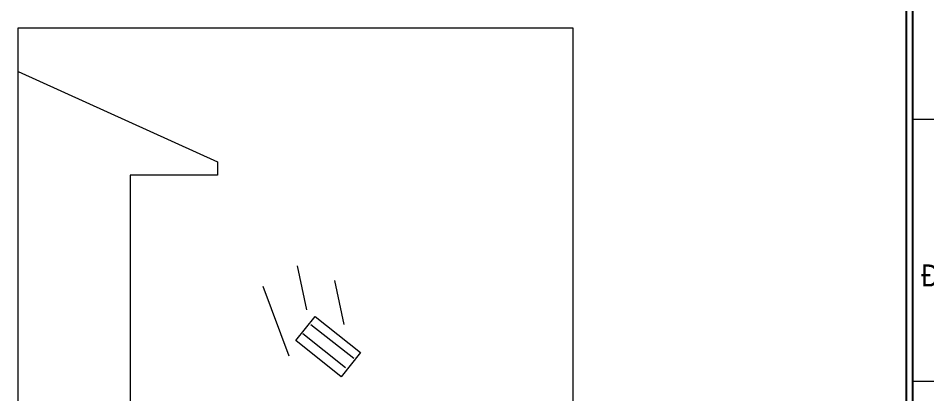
# Model space of a CAD drawing. Header units: millimetres. Extents: x -346728 to 1320345, y -537202 to -385966.
# Drawn here: x 696914 to 710657, y -494236 to -488562 of the extents above; entities that cross this region are included whole.
import ezdxf
from ezdxf.enums import TextEntityAlignment as Align

# ---------------------------------------------------------------- set-up
doc = ezdxf.new("R2010")
doc.units = ezdxf.units.MM
doc.header["$LTSCALE"] = 100
for name, color, linetype, lineweight in [('Chu text vini xxxxxxxxxxxxxxxxxxxxxxxxxxxxxxxxx', 7, 'Continuous', 15), ('DIM', 5, 'Continuous', 20), ('THAY', 155, 'Continuous', 20)]:
    doc.layers.add(name, color=color, linetype=linetype, lineweight=lineweight)
doc.styles.add('KT-ND-.SHX', font='Arial_1.ttf', dxfattribs={"width": 0.8})

# ---------------------------------------------------------------- blocks, each defined once
blk = doc.blocks.new('LVL-KHUNGTEN')
at = {"color": 1}
blk.add_line((111604, 41093), (111604, 62), dxfattribs=at)
blk.add_lwpolyline([(111534, 41093), (119124, 41093), (119124, 62), (111534, 62)], close=True, dxfattribs=at)
at = {"layer": 'DIM'}
for p, q in [((111604, 33988), (119051, 33988)), ((111604, 31031), (119051, 31031))]:
    blk.add_line(p, q, dxfattribs=at)
at = {"layer": 'Chu text vini xxxxxxxxxxxxxxxxxxxxxxxxxxxxxxxxx', "style": 'KT-ND-.SHX', "width": 0.8}
blk.add_text('ĐỊA ĐIỂM/ LOCATION: ', height=248.79, rotation=360, dxfattribs=at).set_placement((113184, 32235), align=Align.MIDDLE)

msp = doc.modelspace()

# ---------------------------------------------------------------- linework, layer by layer
at = {"layer": 'THAY', "color": 3}
for p, q in [((696913.9, -500697.6, -881.1), (696913.9, -488707.9, -881.1)), ((696913.9, -488707.9, -881.1), (705300.9, -488707.9, -881.1)), ((705300.9, -488707.9, -881.1), (705300.9, -500697.6, -881.1))]:
    msp.add_line(p, q, dxfattribs=at)
at = {"layer": 'THAY', "color": 4}
for p, q in [((696913.9, -489367.5, -881.1), (699930.5, -490733.1, -881.1)), ((699930.5, -490733.1, -881.1), (699930.5, -490930.8, -881.1)), ((699930.5, -490930.8, -881.1), (698605.9, -490930.8, -881.1)), ((698605.9, -490930.8, -881.1), (698605.9, -500697.6, -881.1)), ((701114.5, -493432.4, -881.1), (701407.4, -493066.6, -881.1)), ((701407.4, -493066.6, -881.1), (702089.5, -493612.8, -881.1)), ((701796.5, -493978.6, -881.1), (701114.5, -493432.4, -881.1)), ((702089.5, -493612.8, -881.1), (701796.5, -493978.6, -881.1))]:
    msp.add_line(p, q, dxfattribs=at)
at = {"layer": 'THAY'}
for p, q in [((701278.6, -492968, -881.1), (701140.8, -492302.8, -881.1)), ((701842.2, -493191.5, -881.1), (701704.5, -492526.3, -881.1)), ((701011.8, -493669.4, -881.1), (700621.4, -492614.2, -881.1)), ((701341.6, -493189.7, -881.1), (701989.2, -493698.9, -881.1)), ((701217.6, -493327.3, -881.1), (701865.2, -493836.6, -881.1))]:
    msp.add_line(p, q, dxfattribs=at)

# ---------------------------------------------------------------- block references
at = {"xscale": 1.339663568069227, "yscale": 1.339663568069227, "zscale": 1.339663568069227}
msp.add_blockref('LVL-KHUNGTEN', (560930.8, -535618.7, -881.1), dxfattribs=at)

doc.saveas('drawing.dxf')
